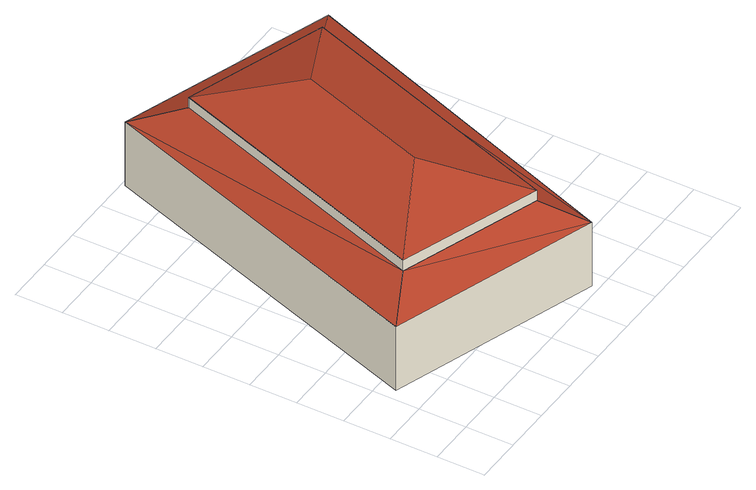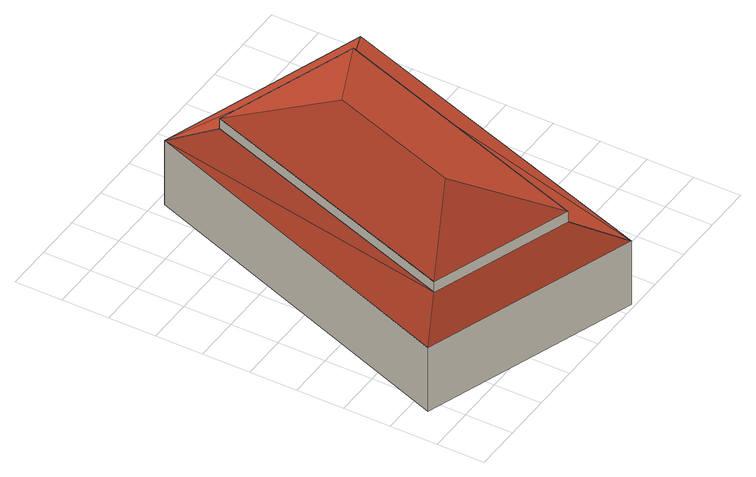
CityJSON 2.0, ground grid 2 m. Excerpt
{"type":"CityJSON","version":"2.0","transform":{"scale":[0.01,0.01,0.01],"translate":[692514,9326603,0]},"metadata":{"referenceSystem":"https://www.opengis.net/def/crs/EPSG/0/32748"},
"CityObjects":{
"building1":{"type":"Building","attributes":{"description":"29, created by Fairuz Akmal Pradana","name":"AC14-29","relativeToTerrain":"entirelyAboveTerrain","GrossPlannedArea":{"value":120,"uom":"m2"},"ConstructionMethod":"New Building","IsLandmarked":"NO","dateOfConstruction":"2025-01-01","measuredHeight":5.47,"class":"1000","function":"1000","usage":"1000","roofType":"1030","storeysAboveGround":2,"storeysBelowGround":0},"geometry":[{"type":"MultiSurface","lod":"2","boundaries":[[[0,1,2,3]],[[4,5,3,2]],[[1,0,6,7]],[[8,9,10,11]],[[1,12,13,2]],[[14,4,2,13]],[[0,15,16,6]],[[17,10,18]],[[19,13,14]],[[2,20,4]],[[9,21,19,10]],[[15,12,22,16]],[[21,23,20,19]],[[15,0,3,17]],[[5,18,17,3]],[[12,1,7,22]],[[12,15,17,13]],[[18,14,13,17]],[[23,8,11,20]],[[5,20,4]],[[11,5,18,10]],[[10,19,13,17]],[[2,13,19,20]],[[3,2,20,11,10,17]],[[16,22,7,6]],[[14,10,19]],[[10,14,18]],[[14,20,19]],[[24,6,16]],[[20,5,11]],[[20,14,4]],[[6,24,25,7]],[[22,25,24,16]],[[25,22,7]],[[9,12,21]],[[12,9,15]],[[15,9,8]],[[12,23,21]],[[23,12,1]],[[15,8,0]],[[23,0,8]],[[23,1,0]],[[12,15,0,1]]],"semantics":{"surfaces":[{"type":"WallSurface","name":"Outer Wall 1"},{"type":"WallSurface","name":"Outer Wall 2"},{"type":"WallSurface","name":"Outer Wall 3"},{"type":"WallSurface","name":"Outer Wall 4"},{"type":"WallSurface","name":"Outer Wall 5"},{"type":"WallSurface","name":"Outer Wall 6"},{"type":"WallSurface","name":"Outer Wall 7"},{"type":"WallSurface","name":"Outer Wall 8"},{"type":"WallSurface","name":"Outer Wall 9"},{"type":"RoofSurface","name":"Roof 1"},{"type":"RoofSurface","name":"Roof 2"},{"type":"RoofSurface","name":"Roof 3"},{"type":"RoofSurface","name":"Roof 4"},{"type":"RoofSurface","name":"Roof 5"},{"type":"RoofSurface","name":"Roof 6"},{"type":"RoofSurface","name":"Roof 8"},{"type":"RoofSurface","name":"Roof 9"},{"type":"RoofSurface","name":"Roof 10"},{"type":"RoofSurface","name":"Roof 11"},{"type":"RoofSurface","name":"Roof 12"},{"type":"GroundSurface","description":"Bodenplatte","name":"Base Surface"}],"values":[0,0,1,2,2,2,2,3,4,5,6,6,7,7,7,7,8,8,8,9,10,11,11,11,11,12,12,13,14,15,16,17,18,19,20,20,20,20,20,20,20,20,20]}}]}
},
"vertices":[
[1253,1374,0],[855,218,0],[855,218,299],[1253,1374,299],[855,218,379],[1253,1374,379],[1253,1374,427],[855,218,427],[1456,1472,0],[545,1786,0],[545,1786,299],[1456,1472,299],[256,424,0],[256,424,299],[256,424,379],[654,1580,0],[654,1580,427],[654,1580,299],[654,1580,379],[50,330,299],[935,31,299],[50,330,0],[256,424,427],[935,31,0],[850,1177,547],[659,621,547]
]}
